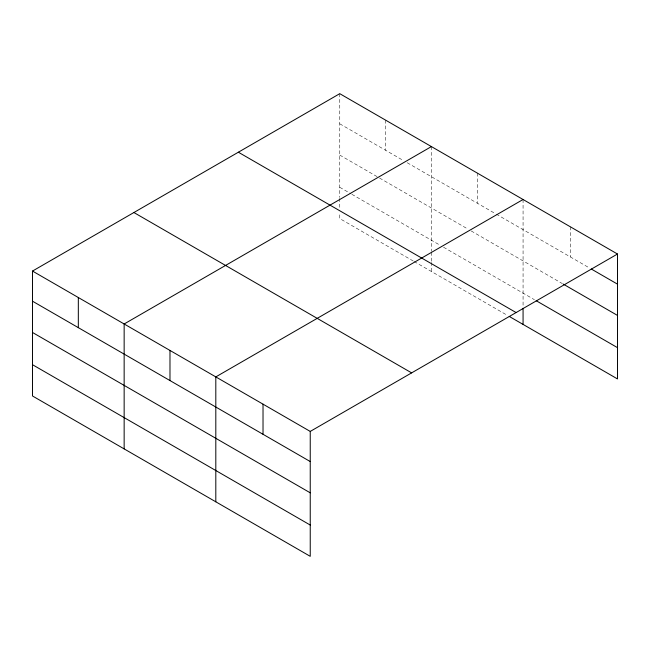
<?xml version="1.0" encoding="UTF-8"?>
<svg xmlns="http://www.w3.org/2000/svg" width="650" height="650" viewBox="0 0 650 650"><rect width="100%" height="100%" fill="white"/><g stroke="black" fill="none" stroke-linecap="round" stroke-linejoin="round"><path stroke-width="0.49" stroke-dasharray="3.25 2.44" d="M339.763 123.801L403.748 160.745M407.209 162.736L495.398 213.655M496.267 214.159L589.517 267.995M339.763 155.082L378.674 177.539M379.535 178.043L467.732 228.963M471.193 230.953L562.413 283.627M339.763 187.306L351 193.789M351.869 194.293L440.066 245.213M443.519 247.211L534.438 299.699M413.262 261.016L339.763 218.579L339.763 212.526M414.123 261.511L507.504 315.429M570.286 226.761L570.286 256.888M523.071 199.501L523.071 307.263M477.246 173.046L477.246 203.174M431.413 146.591L431.413 251.314M431.413 252.322L431.413 261.406M431.413 262.413L431.413 271.497M385.588 120.128L385.588 150.256M339.763 93.673L339.763 197.389M339.763 198.404L339.763 208.488"/><path stroke-width="0.97" d="M32.5 271.066L310.237 431.421L310.237 556.327L32.5 395.98L32.5 271.066L339.763 93.673L617.5 254.02L617.5 378.934L509.234 316.42M431.413 146.591L124.15 323.984L124.15 448.89M523.071 199.501L215.808 376.902L215.808 501.808M310.237 431.421L617.5 254.02M591.273 269.002L617.5 284.148M563.29 284.131L617.5 315.429M536.185 300.706L617.5 347.652M238.363 152.214L516.1 312.561M133.9 212.526L411.637 372.881M32.5 301.194L310.237 461.549M32.5 332.475L310.237 492.822M32.5 364.699L310.237 525.046M523.071 308.271L523.071 324.415M263.023 404.162L263.023 434.289M169.983 350.439L169.983 380.567M78.325 297.529L78.325 327.657"/></g></svg>
